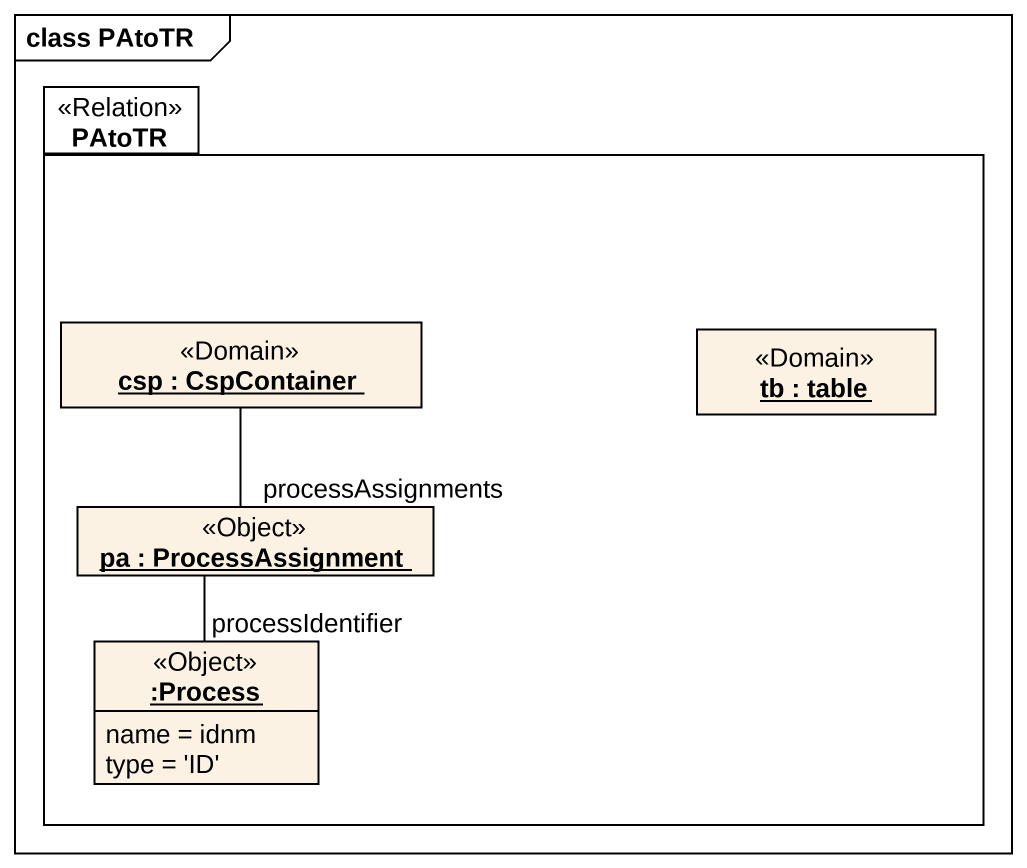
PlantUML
@startuml
mainframe class PAtoTR
hide circle
hide empty members
package PAtoTR <<Relation>> {
  object "csp : CspContainer" as csp <<Domain>>
  object "tb : table" as tb <<Domain>>
  object "pa : ProcessAssignment" as pa <<Object>>
  object ":Process" as Process_ <<Object>> {
    name = idnm
    type = 'ID'
  }
}
csp -- pa : processAssignments
pa -- Process_ : processIdentifier
@enduml
